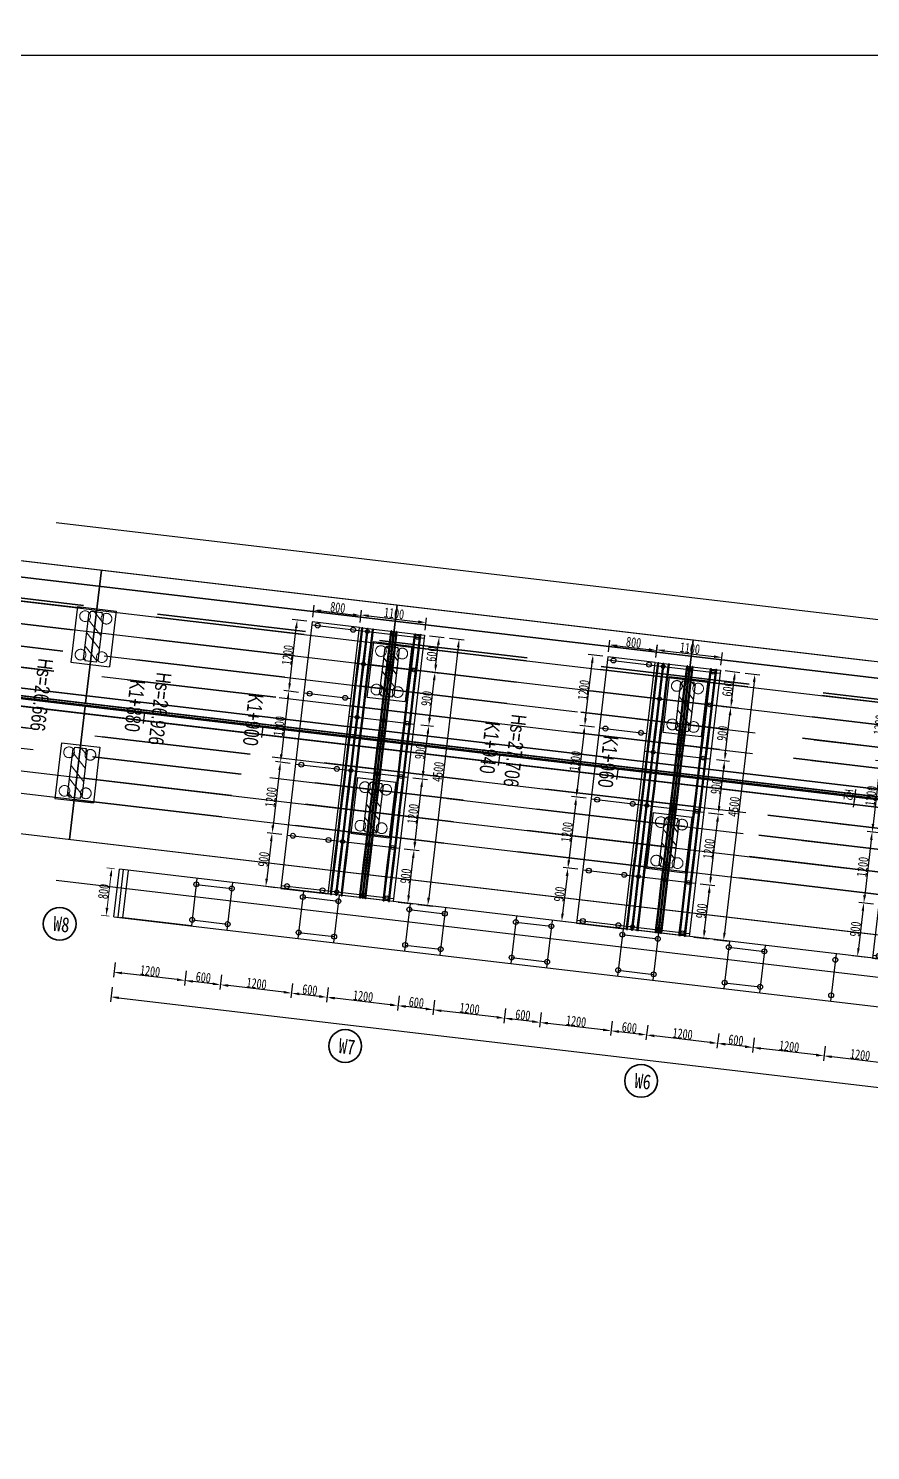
# Model space of a CAD drawing. Extents: x 0 to 558779, y 0 to 2762081.
# Drawn here: x 518090 to 518231.3, y 2757667.7 to 2757906.3 of the extents above; entities that cross this region are included whole.
import ezdxf
from ezdxf.enums import TextEntityAlignment as Align

# ---------------------------------------------------------------- set-up
doc = ezdxf.new("R2010")
doc.units = 0
doc.header["$LTSCALE"] = 20
doc.header["$PDMODE"] = 34
for name, pattern in [('CENTER', [2, 1.25, -0.25, 0.25, -0.25]), ('DASHED', [19.05, 12.7, -6.35]), ('HIDDEN', [0.375, 0.25, -0.125])]:
    doc.linetypes.add(name, pattern=pattern)
for name, color, linetype in [('B-标线', 8, 'Continuous'), ('DL-标注', 1, 'Continuous'), ('L-主桥边线', 240, 'Continuous'), ('QL-主线桥位平面', 190, 'Continuous'), ('QL-主线桥墩', 191, 'Continuous'), ('RD-红线', 230, 'Continuous'), ('XW_2022', 7, 'Continuous'), ('主线墩中心线', 6, 'Continuous'), ('主线墩号', 1, 'Continuous'), ('桩号-2022', 7, 'Continuous'), ('粗实线', 1, 'Continuous'), ('细实线', 8, 'Continuous'), ('设计高-2022', 7, 'Continuous'), ('设计高-地面高-2022', 7, 'Continuous'), ('道路边线', 22, 'Continuous')]:
    doc.layers.add(name, color=color, linetype=linetype)
for name, color, linetype, lineweight in [('Layer1', 1, 'Continuous', 15), ('Layer3', 6, 'CENTER', 9), ('构造细实', 5, 'Continuous', 15), ('标注', 3, 'Continuous', 15), ('细虚线', 2, 'DASHED', 15)]:
    doc.layers.add(name, color=color, linetype=linetype, lineweight=lineweight)
doc.styles.add('FS', font='仿宋_GB2312.ttf', dxfattribs={"width": 0.75})
doc.styles.get("Standard").update_dxf_attribs({"font": 'fsdb_e.shx', "width": 0.7, "bigfont": 'hzdx.shx'})
doc.styles.add('仿宋', font='simfang_0.ttf', dxfattribs={"width": 0.8})
doc.dimstyles.new('100-1.5', dxfattribs={"dimscale": 0.66, "dimtxt": 2.5, "dimasz": 2, "dimexe": 1.25, "dimexo": 1.25, "dimgap": 0.125, "dimtad": 1, "dimdec": 0, "dimlfac": 100, "dimdsep": 46, "dimtxsty": 'FS', "dimcen": 0.001, "dimclrd": 3, "dimclre": 3, "dimclrt": 7, "dimadec": 4, "dimazin": 2, "dimtfac": 1, "dimtdec": 0, "dimtmove": 1, "dimatfit": 2, "dimfxlon": 1, "dimlwd": -1, "dimlwe": -1, "dimarcsym": 0})

# ---------------------------------------------------------------- blocks, each defined once
blk = doc.blocks.new('50')
at = {"layer": '构造细实'}
h = blk.add_hatch(dxfattribs=at)
h.set_pattern_fill('ANSI31', color=4, scale=50, style=0)
edge = h.paths.add_edge_path()
edge.add_line((-395, 120), (395, 120))
edge.add_line((395, 120), (395, 95))
edge.add_line((395, 95), (420, 95))
edge.add_line((420, 95), (420, -95))
edge.add_line((420, -95), (395, -95))
edge.add_line((395, -95), (395, -120))
edge.add_line((395, -120), (-395, -120))
edge.add_line((-395, -120), (-395, -95))
edge.add_line((-395, -95), (-420, -95))
edge.add_line((-420, -95), (-420, 0))
edge.add_line((-420, 0), (-420, 95))
at = {"layer": '粗实线'}
for p, q in [((-470, 325), (-470, -325)), ((470, 325), (-470, 325)), ((470, 325), (470, -325)), ((470, -325), (-470, -325))]:
    blk.add_line(p, q, dxfattribs=at)
at = {"layer": '粗实线', "color": 4}
blk.add_line((420, 0), (420, 85), dxfattribs=at)
for points in [[(-395, 120), (395, 120), (395, 95), (420, 95), (420, -95), (395, -95), (395, -120), (-395, -120), (-395, -95), (-420, -95), (-420, 0), (-420, 95)], [(-395, 120), (-395, 95), (-420, 95)]]:
    blk.add_lwpolyline(points, dxfattribs=at)
at = {"layer": '细虚线', "ltscale": 5}
for centre in [(-325, 180), (325, 180), (-325, -180), (325, -180)]:
    blk.add_circle(centre, 90, dxfattribs=at)
blk = doc.blocks.new('标注墩')
at = {"layer": '主线墩号', "lineweight": 35}
blk.add_circle((0, -28.5), 5.5, dxfattribs=at)
blk = doc.blocks.new('主线桥墩10.09')
at = {"layer": 'L-主桥边线', "color": 1, "lineweight": 35}
for points in [[(-27.4431, 12.1164, 0.0745331), (544.5783, -143.8253), (1927.5544, -306.876)], [(-27.6447, 11.6589, 0.0745331), (544.5198, -144.3219), (1927.4958, -307.3726)]]:
    blk.add_lwpolyline(points, format="xyb", dxfattribs=at)
at = {"layer": '主线墩中心线', "linetype": 'CENTER', "lineweight": 35}
for p, q in [((1081.349, -184.4539), (1078.7146, -206.7991)), ((1131.0051, -190.3083), (1128.3706, -212.6535)), ((1180.6612, -196.1627), (1178.0267, -218.5079)), ((1078.656, -207.2957), (1076.0215, -229.6409)), ((1128.3121, -213.1501), (1125.6776, -235.4953)), ((1177.9682, -219.0044), (1175.3337, -241.3497))]:
    blk.add_line(p, q, dxfattribs=at)
at = {"layer": '道路边线', "color": 1}
blk.add_line((835.4015, -201.2722), (1924.8613, -329.7178), dxfattribs=at)
blk.add_lwpolyline([(673.2261, -136.3368), (1846.0527, -274.6113)], dxfattribs=at)
at = {"layer": '主线墩号', "xscale": 0.0099999999892583, "yscale": 0.0099999999892583, "zscale": 0.0099999999892583, "rotation": 83.2759565574847}
for p in [(1080.0318, -195.6265), (1129.6879, -201.4809), (1179.344, -207.3353), (1077.3388, -218.4683), (1126.9949, -224.3227), (1176.6509, -230.1771)]:
    blk.add_blockref('50', p, dxfattribs=at)
at = {"layer": '主线墩号', "lineweight": 35, "yscale": 0.5, "zscale": 0.5, "rotation": 353.2757236833965}
for p, xscale in [((1076.0215, -229.6409), -0.4999999999879394), ((1123.9505, -250.1438), -0.4999999999879395), ((1173.6066, -255.9982), -0.4999999999879395)]:
    blk.add_blockref('标注墩', p, dxfattribs=dict(at, xscale=xscale))
at = {"layer": '主线墩号', "lineweight": 35, "style": '仿宋', "width": 0.8}
for s, rotation, p in [('W8', 353.275724, (1074.6543, -243.8658)), ('W8', 353.330862, (1074.6543, -243.8658)), ('W7', 353.330862, (1122.5833, -264.3688)), ('W6', 353.330862, (1172.2394, -270.2231))]:
    blk.add_text(s, height=2.5, rotation=rotation, dxfattribs=at).set_placement(p, align=Align.MIDDLE_CENTER)
blk = doc.blocks.new('*D1491')
at = {"color": 0}
for p, q in [((517670.66, 2758240.95), (517670.66, 2758238.48)), ((517681.34, 2758239.3), (517671.98, 2758239.3)), ((517682.66, 2758240.95), (517682.66, 2758238.48))]:
    blk.add_line(p, q, dxfattribs=at)
for points in [[(517671.98, 2758239.52), (517671.98, 2758239.08), (517670.66, 2758239.3)], [(517681.34, 2758239.08), (517681.34, 2758239.52), (517682.66, 2758239.3)]]:
    blk.add_solid(points, dxfattribs=at)
at = {"layer": 'DEFPOINTS', "color": 0}
for p in [(517670.66, 2758248.54), (517682.66, 2758248.54), (517670.66, 2758239.3)]:
    blk.add_point(p, dxfattribs=at)
at = {"color": 1, "insert": (517676.66, 2758240.21), "char_height": 1.65, "attachment_point": 5, "style": 'FS'}
blk.add_mtext('1200', dxfattribs=at)
blk = doc.blocks.new('*D1492')
at = {"color": 0}
for p, q in [((517658.66, 2758240.95), (517658.66, 2758238.48)), ((517669.34, 2758239.3), (517659.98, 2758239.3)), ((517670.66, 2758240.95), (517670.66, 2758238.48))]:
    blk.add_line(p, q, dxfattribs=at)
for points in [[(517659.98, 2758239.52), (517659.98, 2758239.08), (517658.66, 2758239.3)], [(517669.34, 2758239.08), (517669.34, 2758239.52), (517670.66, 2758239.3)]]:
    blk.add_solid(points, dxfattribs=at)
at = {"layer": 'DEFPOINTS', "color": 0}
for p in [(517658.66, 2758248.54), (517670.66, 2758248.54), (517658.66, 2758239.3)]:
    blk.add_point(p, dxfattribs=at)
at = {"color": 1, "insert": (517664.66, 2758240.21), "char_height": 1.65, "attachment_point": 5, "style": 'FS'}
blk.add_mtext('1200', dxfattribs=at)
blk = doc.blocks.new('*D1493')
at = {"color": 0}
for p, q in [((517652.66, 2758240.95), (517652.66, 2758238.48)), ((517657.34, 2758239.3), (517653.98, 2758239.3)), ((517658.66, 2758240.95), (517658.66, 2758238.48))]:
    blk.add_line(p, q, dxfattribs=at)
for points in [[(517653.98, 2758239.52), (517653.98, 2758239.08), (517652.66, 2758239.3)], [(517657.34, 2758239.08), (517657.34, 2758239.52), (517658.66, 2758239.3)]]:
    blk.add_solid(points, dxfattribs=at)
at = {"layer": 'DEFPOINTS', "color": 0}
for p in [(517652.66, 2758248.54), (517658.66, 2758248.54), (517652.66, 2758239.3)]:
    blk.add_point(p, dxfattribs=at)
at = {"color": 1, "insert": (517655.66, 2758240.21), "char_height": 1.65, "attachment_point": 5, "style": 'FS'}
blk.add_mtext('600', dxfattribs=at)
blk = doc.blocks.new('*D1494')
at = {"color": 0}
for p, q in [((517640.66, 2758240.95), (517640.66, 2758238.48)), ((517651.34, 2758239.3), (517641.98, 2758239.3)), ((517652.66, 2758240.95), (517652.66, 2758238.48))]:
    blk.add_line(p, q, dxfattribs=at)
for points in [[(517641.98, 2758239.52), (517641.98, 2758239.08), (517640.66, 2758239.3)], [(517651.34, 2758239.08), (517651.34, 2758239.52), (517652.66, 2758239.3)]]:
    blk.add_solid(points, dxfattribs=at)
at = {"layer": 'DEFPOINTS', "color": 0}
for p in [(517640.66, 2758248.54), (517652.66, 2758248.54), (517640.66, 2758239.3)]:
    blk.add_point(p, dxfattribs=at)
at = {"color": 1, "insert": (517646.66, 2758240.21), "char_height": 1.65, "attachment_point": 5, "style": 'FS'}
blk.add_mtext('1200', dxfattribs=at)
blk = doc.blocks.new('*D1495')
at = {"color": 0}
for p, q in [((517634.66, 2758240.95), (517634.66, 2758238.48)), ((517639.34, 2758239.3), (517635.98, 2758239.3)), ((517640.66, 2758240.95), (517640.66, 2758238.48))]:
    blk.add_line(p, q, dxfattribs=at)
for points in [[(517635.98, 2758239.52), (517635.98, 2758239.08), (517634.66, 2758239.3)], [(517639.34, 2758239.08), (517639.34, 2758239.52), (517640.66, 2758239.3)]]:
    blk.add_solid(points, dxfattribs=at)
at = {"layer": 'DEFPOINTS', "color": 0}
for p in [(517634.66, 2758248.54), (517640.66, 2758248.54), (517634.66, 2758239.3)]:
    blk.add_point(p, dxfattribs=at)
at = {"color": 1, "insert": (517637.66, 2758240.21), "char_height": 1.65, "attachment_point": 5, "style": 'FS'}
blk.add_mtext('600', dxfattribs=at)
blk = doc.blocks.new('*D1496')
at = {"color": 0}
for p, q in [((517622.66, 2758240.95), (517622.66, 2758238.48)), ((517633.34, 2758239.3), (517623.98, 2758239.3)), ((517634.66, 2758240.95), (517634.66, 2758238.48))]:
    blk.add_line(p, q, dxfattribs=at)
for points in [[(517623.98, 2758239.52), (517623.98, 2758239.08), (517622.66, 2758239.3)], [(517633.34, 2758239.08), (517633.34, 2758239.52), (517634.66, 2758239.3)]]:
    blk.add_solid(points, dxfattribs=at)
at = {"layer": 'DEFPOINTS', "color": 0}
for p in [(517622.66, 2758248.54), (517634.66, 2758248.54), (517622.66, 2758239.3)]:
    blk.add_point(p, dxfattribs=at)
at = {"color": 1, "insert": (517628.66, 2758240.21), "char_height": 1.65, "attachment_point": 5, "style": 'FS'}
blk.add_mtext('1200', dxfattribs=at)
blk = doc.blocks.new('*D1497')
at = {"color": 0}
for p, q in [((517604.66, 2758240.95), (517604.66, 2758238.48)), ((517615.34, 2758239.3), (517605.98, 2758239.3)), ((517616.66, 2758240.95), (517616.66, 2758238.48))]:
    blk.add_line(p, q, dxfattribs=at)
for points in [[(517605.98, 2758239.52), (517605.98, 2758239.08), (517604.66, 2758239.3)], [(517615.34, 2758239.08), (517615.34, 2758239.52), (517616.66, 2758239.3)]]:
    blk.add_solid(points, dxfattribs=at)
at = {"layer": 'DEFPOINTS', "color": 0}
for p in [(517604.66, 2758248.54), (517616.66, 2758248.54), (517604.66, 2758239.3)]:
    blk.add_point(p, dxfattribs=at)
at = {"color": 1, "insert": (517610.66, 2758240.21), "char_height": 1.65, "attachment_point": 5, "style": 'FS'}
blk.add_mtext('1200', dxfattribs=at)
blk = doc.blocks.new('*D1498')
at = {"color": 0}
for p, q in [((517598.66, 2758240.95), (517598.66, 2758238.48)), ((517603.34, 2758239.3), (517599.98, 2758239.3)), ((517604.66, 2758240.95), (517604.66, 2758238.48))]:
    blk.add_line(p, q, dxfattribs=at)
for points in [[(517599.98, 2758239.52), (517599.98, 2758239.08), (517598.66, 2758239.3)], [(517603.34, 2758239.08), (517603.34, 2758239.52), (517604.66, 2758239.3)]]:
    blk.add_solid(points, dxfattribs=at)
at = {"layer": 'DEFPOINTS', "color": 0}
for p in [(517598.66, 2758248.54), (517604.66, 2758248.54), (517598.66, 2758239.3)]:
    blk.add_point(p, dxfattribs=at)
at = {"color": 1, "insert": (517601.66, 2758240.21), "char_height": 1.65, "attachment_point": 5, "style": 'FS'}
blk.add_mtext('600', dxfattribs=at)
blk = doc.blocks.new('*D1499')
at = {"color": 0}
for p, q in [((517586.66, 2758240.95), (517586.66, 2758238.48)), ((517597.34, 2758239.3), (517587.98, 2758239.3)), ((517598.66, 2758240.95), (517598.66, 2758238.48))]:
    blk.add_line(p, q, dxfattribs=at)
for points in [[(517587.98, 2758239.52), (517587.98, 2758239.08), (517586.66, 2758239.3)], [(517597.34, 2758239.08), (517597.34, 2758239.52), (517598.66, 2758239.3)]]:
    blk.add_solid(points, dxfattribs=at)
at = {"layer": 'DEFPOINTS', "color": 0}
for p in [(517586.66, 2758248.54), (517598.66, 2758248.54), (517586.66, 2758239.3)]:
    blk.add_point(p, dxfattribs=at)
at = {"color": 1, "insert": (517592.66, 2758240.21), "char_height": 1.65, "attachment_point": 5, "style": 'FS'}
blk.add_mtext('1200', dxfattribs=at)
blk = doc.blocks.new('*D1500')
at = {"color": 0}
for p, q in [((517568.66, 2758240.95), (517568.66, 2758238.48)), ((517579.34, 2758239.3), (517569.98, 2758239.3)), ((517580.66, 2758240.95), (517580.66, 2758238.48))]:
    blk.add_line(p, q, dxfattribs=at)
for points in [[(517569.98, 2758239.52), (517569.98, 2758239.08), (517568.66, 2758239.3)], [(517579.34, 2758239.08), (517579.34, 2758239.52), (517580.66, 2758239.3)]]:
    blk.add_solid(points, dxfattribs=at)
at = {"layer": 'DEFPOINTS', "color": 0}
for p in [(517568.66, 2758248.54), (517580.66, 2758248.54), (517568.66, 2758239.3)]:
    blk.add_point(p, dxfattribs=at)
at = {"color": 1, "insert": (517574.66, 2758240.21), "char_height": 1.65, "attachment_point": 5, "style": 'FS'}
blk.add_mtext('1200', dxfattribs=at)
blk = doc.blocks.new('*D1501')
at = {"color": 0}
for p, q in [((517550.66, 2758240.95), (517550.66, 2758238.48)), ((517561.34, 2758239.3), (517551.98, 2758239.3)), ((517562.66, 2758240.95), (517562.66, 2758238.48))]:
    blk.add_line(p, q, dxfattribs=at)
for points in [[(517551.98, 2758239.52), (517551.98, 2758239.08), (517550.66, 2758239.3)], [(517561.34, 2758239.08), (517561.34, 2758239.52), (517562.66, 2758239.3)]]:
    blk.add_solid(points, dxfattribs=at)
at = {"layer": 'DEFPOINTS', "color": 0}
for p in [(517550.66, 2758248.54), (517562.66, 2758248.54), (517550.66, 2758239.3)]:
    blk.add_point(p, dxfattribs=at)
at = {"color": 1, "insert": (517556.66, 2758240.21), "char_height": 1.65, "attachment_point": 5, "style": 'FS'}
blk.add_mtext('1200', dxfattribs=at)
blk = doc.blocks.new('*D1502')
at = {"color": 0}
for p, q in [((517550.66, 2758236.77), (517550.66, 2758234.3)), ((518015.66, 2758236.77), (518015.66, 2758234.3)), ((517551.98, 2758235.12), (518014.34, 2758235.12))]:
    blk.add_line(p, q, dxfattribs=at)
for points in [[(517551.98, 2758235.34), (517551.98, 2758234.9), (517550.66, 2758235.12)], [(518014.34, 2758234.9), (518014.34, 2758235.34), (518015.66, 2758235.12)]]:
    blk.add_solid(points, dxfattribs=at)
at = {"layer": 'DEFPOINTS', "color": 0}
for p in [(517550.66, 2758248.54), (518015.66, 2758242.54), (518015.66, 2758235.12)]:
    blk.add_point(p, dxfattribs=at)
at = {"color": 1, "insert": (517783.16, 2758236.03), "char_height": 1.65, "attachment_point": 5, "style": 'FS'}
blk.add_mtext('46500', dxfattribs=at)
blk = doc.blocks.new('*D1506')
at = {"color": 0}
for p, q in [((517616.66, 2758240.95), (517616.66, 2758238.48)), ((517621.34, 2758239.3), (517617.98, 2758239.3)), ((517622.66, 2758240.95), (517622.66, 2758238.48))]:
    blk.add_line(p, q, dxfattribs=at)
for points in [[(517617.98, 2758239.52), (517617.98, 2758239.08), (517616.66, 2758239.3)], [(517621.34, 2758239.08), (517621.34, 2758239.52), (517622.66, 2758239.3)]]:
    blk.add_solid(points, dxfattribs=at)
at = {"layer": 'DEFPOINTS', "color": 0}
for p in [(517616.66, 2758248.54), (517622.66, 2758248.54), (517616.66, 2758239.3)]:
    blk.add_point(p, dxfattribs=at)
at = {"color": 1, "insert": (517619.66, 2758240.21), "char_height": 1.65, "attachment_point": 5, "style": 'FS'}
blk.add_mtext('600', dxfattribs=at)
blk = doc.blocks.new('*D1507')
at = {"color": 0}
for p, q in [((517580.66, 2758240.95), (517580.66, 2758238.48)), ((517585.34, 2758239.3), (517581.98, 2758239.3)), ((517586.66, 2758240.95), (517586.66, 2758238.48))]:
    blk.add_line(p, q, dxfattribs=at)
for points in [[(517581.98, 2758239.52), (517581.98, 2758239.08), (517580.66, 2758239.3)], [(517585.34, 2758239.08), (517585.34, 2758239.52), (517586.66, 2758239.3)]]:
    blk.add_solid(points, dxfattribs=at)
at = {"layer": 'DEFPOINTS', "color": 0}
for p in [(517580.66, 2758248.54), (517586.66, 2758248.54), (517580.66, 2758239.3)]:
    blk.add_point(p, dxfattribs=at)
at = {"color": 1, "insert": (517583.66, 2758240.21), "char_height": 1.65, "attachment_point": 5, "style": 'FS'}
blk.add_mtext('600', dxfattribs=at)
blk = doc.blocks.new('*D1508')
at = {"color": 0}
for p, q in [((517562.66, 2758240.95), (517562.66, 2758238.48)), ((517567.34, 2758239.3), (517563.98, 2758239.3)), ((517568.66, 2758240.95), (517568.66, 2758238.48))]:
    blk.add_line(p, q, dxfattribs=at)
for points in [[(517563.98, 2758239.52), (517563.98, 2758239.08), (517562.66, 2758239.3)], [(517567.34, 2758239.08), (517567.34, 2758239.52), (517568.66, 2758239.3)]]:
    blk.add_solid(points, dxfattribs=at)
at = {"layer": 'DEFPOINTS', "color": 0}
for p in [(517562.66, 2758248.54), (517568.66, 2758248.54), (517562.66, 2758239.3)]:
    blk.add_point(p, dxfattribs=at)
at = {"color": 1, "insert": (517565.66, 2758240.21), "char_height": 1.65, "attachment_point": 5, "style": 'FS'}
blk.add_mtext('600', dxfattribs=at)
blk = doc.blocks.new('a')
at = {"layer": 'Layer3', "ltscale": 30}
for p, q in [((-1082, 2294), (-766, 2294)), ((-1077, 2281), (-1077, 2305)), ((-777, 2285), (-777, 2301))]:
    blk.add_line(p, q, dxfattribs=at)
at = {"layer": '细实线', "color": 5, "ltscale": 30}
for p, q in [((-1083, 2302), (-1083, 2302)), ((-1082, 2302), (-1083, 2302)), ((-1083, 2299), (-1083, 2302)), ((-1083, 2299), (-1083, 2299)), ((-1082, 2299), (-1083, 2299)), ((-1083, 2290), (-1083, 2290)), ((-1082, 2290), (-1083, 2290)), ((-1083, 2287), (-1083, 2290)), ((-1083, 2287), (-1083, 2287)), ((-1082, 2287), (-1083, 2287)), ((-1082, 2298), (-1082, 2303)), ((-1082, 2303), (-783, 2303)), ((-1082, 2298), (-783, 2298)), ((-1082, 2285), (-1082, 2290)), ((-1082, 2290), (-783, 2290)), ((-1082, 2285), (-783, 2285)), ((-1070, 2298), (-1070, 2298)), ((-1070, 2298), (-1069, 2298)), ((-1070, 2291), (-1069, 2291)), ((-1070, 2290), (-1070, 2291)), ((-1068, 2291), (-1068, 2297)), ((-1068, 2291), (-1068, 2297)), ((-1067, 2298), (-1066, 2298)), ((-1067, 2291), (-1066, 2291)), ((-1065, 2298), (-1065, 2298)), ((-1065, 2290), (-1065, 2291)), ((-929, 2298), (-929, 2298)), ((-929, 2298), (-928, 2298)), ((-929, 2290), (-929, 2291)), ((-929, 2291), (-928, 2291)), ((-927, 2291), (-927, 2297)), ((-927, 2291), (-927, 2297)), ((-926, 2298), (-925, 2298)), ((-926, 2291), (-925, 2291)), ((-924, 2298), (-924, 2298)), ((-924, 2290), (-924, 2291)), ((-798, 2297), (-798, 2298)), ((-798, 2297), (-789, 2297)), ((-798, 2292), (-789, 2292)), ((-798, 2290), (-798, 2292)), ((-788, 2298), (-788, 2298)), ((-788, 2298), (-787, 2298)), ((-788, 2290), (-788, 2291)), ((-788, 2291), (-787, 2291)), ((-786, 2291), (-786, 2297)), ((-786, 2291), (-786, 2297)), ((-785, 2298), (-784, 2298)), ((-785, 2291), (-784, 2291)), ((-783, 2298), (-783, 2303)), ((-783, 2298), (-772, 2298)), ((-783, 2298), (-771, 2298)), ((-783, 2298), (-783, 2298)), ((-783, 2291), (-772, 2291)), ((-783, 2290), (-783, 2291)), ((-783, 2290), (-771, 2290)), ((-783, 2285), (-783, 2290)), ((-771, 2297), (-772, 2298)), ((-771, 2291), (-772, 2291)), ((-771, 2298), (-771, 2298)), ((-771, 2291), (-771, 2298)), ((-771, 2291), (-771, 2297)), ((-771, 2291), (-771, 2290))]:
    blk.add_line(p, q, dxfattribs=at)
for centre, radius, start, end in [((-1070, 2298), 0.25, 180, 270), ((-1070, 2291), 0.25, 90, 180), ((-1069, 2297), 0.5, 0, 90), ((-1069, 2291), 0.5, 270, 0), ((-1067, 2297), 0.5, 90, 180), ((-1067, 2291), 0.5, 180, 270), ((-1066, 2298), 0.25, 270, 0), ((-1066, 2291), 0.25, 0, 90), ((-929, 2298), 0.25, 180, 270), ((-929, 2291), 0.25, 90, 180), ((-928, 2297), 0.5, 0, 90), ((-928, 2291), 0.5, 270, 0), ((-926, 2297), 0.5, 90, 180), ((-926, 2291), 0.5, 180, 270), ((-925, 2298), 0.25, 270, 0), ((-925, 2291), 0.25, 0, 90), ((-789, 2294), 2.5, 270, 90), ((-788, 2298), 0.25, 180, 270), ((-788, 2291), 0.25, 90, 180), ((-787, 2297), 0.5, 0, 90), ((-787, 2291), 0.5, 270, 0), ((-785, 2297), 0.5, 90, 180), ((-785, 2291), 0.5, 180, 270), ((-784, 2298), 0.25, 270, 0), ((-784, 2291), 0.25, 0, 90)]:
    blk.add_arc(centre, radius, start, end, dxfattribs=at)
blk = doc.blocks.new('*U1388')
at = {"layer": 'Layer1', "ltscale": 30, "xscale": 0.009999999776482596, "yscale": 0.009999999776482596, "zscale": 0.009999999776482596, "rotation": 89.9999983127665}
blk.add_blockref('a', (22.93, 9.25), dxfattribs=at)
blk = doc.blocks.new('*U1387')
at = {"color": 0, "linetype": 'ByBlock', "lineweight": -2, "transparency": 16777216}
for p in [(0, 42), (0, 39), (0, 36), (0, 33), (0, 30), (0, 27), (0, 24), (0, 21), (0, 18), (0, 15), (0, 12), (0, 9), (0, 6), (0, 3), (0, 0)]:
    blk.add_blockref('*U1388', p, dxfattribs=at)
blk = doc.blocks.new('*U1386')
at = {"color": 1}
blk.add_blockref('*U1387', (0, -19.5), dxfattribs=at)
blk = doc.blocks.new('*U1385')
at = {"color": 0, "linetype": 'ByBlock', "lineweight": -2, "transparency": 16777216}
for p in [(0, 0), (0.45, 0), (0.9, 0)]:
    blk.add_blockref('*U1386', p, dxfattribs=at)
blk = doc.blocks.new('*D1389')
at = {"color": 0}
for p, q in [((520145.96, 2757270.63), (520145.96, 2757272.76)), ((520156.96, 2757270.63), (520156.96, 2757272.76)), ((520147.28, 2757271.93), (520155.64, 2757271.93))]:
    blk.add_line(p, q, dxfattribs=at)
for points in [[(520147.28, 2757272.15), (520147.28, 2757271.71), (520145.96, 2757271.93)], [(520155.64, 2757271.71), (520155.64, 2757272.15), (520156.96, 2757271.93)]]:
    blk.add_solid(points, dxfattribs=at)
at = {"layer": 'DEFPOINTS', "color": 0}
for p in [(520156.96, 2757271.93), (520145.96, 2757269.81), (520156.96, 2757269.81)]:
    blk.add_point(p, dxfattribs=at)
at = {"color": 1, "insert": (520151.46, 2757272.84), "char_height": 1.65, "attachment_point": 5, "style": 'FS'}
blk.add_mtext('1100', dxfattribs=at)
blk = doc.blocks.new('*D1390')
at = {"color": 0}
for p, q in [((520157.79, 2757233.81), (520160.27, 2757233.81)), ((520159.44, 2757226.13), (520159.44, 2757232.49)), ((520157.79, 2757224.81), (520160.27, 2757224.81))]:
    blk.add_line(p, q, dxfattribs=at)
for points in [[(520159.66, 2757232.49), (520159.22, 2757232.49), (520159.44, 2757233.81)], [(520159.22, 2757226.13), (520159.66, 2757226.13), (520159.44, 2757224.81)]]:
    blk.add_solid(points, dxfattribs=at)
at = {"layer": 'DEFPOINTS', "color": 0}
for p in [(520155.76, 2757233.81), (520159.44, 2757233.81), (520156.96, 2757224.81)]:
    blk.add_point(p, dxfattribs=at)
at = {"color": 1, "insert": (520158.54, 2757229.31), "char_height": 1.65, "attachment_point": 5, "rotation": 90, "style": 'FS'}
blk.add_mtext('900', dxfattribs=at)
blk = doc.blocks.new('*D1391')
at = {"color": 0}
for p, q in [((520157.79, 2757245.81), (520160.27, 2757245.81)), ((520159.44, 2757235.13), (520159.44, 2757244.49)), ((520157.79, 2757233.81), (520160.27, 2757233.81))]:
    blk.add_line(p, q, dxfattribs=at)
for points in [[(520159.66, 2757244.49), (520159.22, 2757244.49), (520159.44, 2757245.81)], [(520159.22, 2757235.13), (520159.66, 2757235.13), (520159.44, 2757233.81)]]:
    blk.add_solid(points, dxfattribs=at)
at = {"layer": 'DEFPOINTS', "color": 0}
for p in [(520156.06, 2757245.81), (520159.44, 2757245.81), (520155.76, 2757233.81)]:
    blk.add_point(p, dxfattribs=at)
at = {"color": 1, "insert": (520158.54, 2757239.81), "char_height": 1.65, "attachment_point": 5, "rotation": 90, "style": 'FS'}
blk.add_mtext('1200', dxfattribs=at)
blk = doc.blocks.new('*D1392')
at = {"color": 0}
for p, q in [((520158.09, 2757254.81), (520160.27, 2757254.81)), ((520159.44, 2757247.13), (520159.44, 2757253.49)), ((520157.79, 2757245.81), (520160.27, 2757245.81))]:
    blk.add_line(p, q, dxfattribs=at)
for points in [[(520159.66, 2757253.49), (520159.22, 2757253.49), (520159.44, 2757254.81)], [(520159.22, 2757247.13), (520159.66, 2757247.13), (520159.44, 2757245.81)]]:
    blk.add_solid(points, dxfattribs=at)
at = {"layer": 'DEFPOINTS', "color": 0}
for p in [(520157.26, 2757254.81), (520159.44, 2757254.81), (520156.06, 2757245.81)]:
    blk.add_point(p, dxfattribs=at)
at = {"color": 1, "insert": (520158.54, 2757250.31), "char_height": 1.65, "attachment_point": 5, "rotation": 90, "style": 'FS'}
blk.add_mtext('900', dxfattribs=at)
blk = doc.blocks.new('*D1393')
at = {"color": 0}
for p, q in [((520158.09, 2757263.81), (520160.27, 2757263.81)), ((520159.44, 2757256.13), (520159.44, 2757262.49)), ((520158.09, 2757254.81), (520160.27, 2757254.81))]:
    blk.add_line(p, q, dxfattribs=at)
for points in [[(520159.66, 2757262.49), (520159.22, 2757262.49), (520159.44, 2757263.81)], [(520159.22, 2757256.13), (520159.66, 2757256.13), (520159.44, 2757254.81)]]:
    blk.add_solid(points, dxfattribs=at)
at = {"layer": 'DEFPOINTS', "color": 0}
for p in [(520157.26, 2757263.81), (520159.44, 2757263.81), (520157.26, 2757254.81)]:
    blk.add_point(p, dxfattribs=at)
at = {"color": 1, "insert": (520158.54, 2757259.31), "char_height": 1.65, "attachment_point": 5, "rotation": 90, "style": 'FS'}
blk.add_mtext('900', dxfattribs=at)
blk = doc.blocks.new('*D1394')
at = {"color": 0}
for p, q in [((520157.79, 2757269.81), (520160.27, 2757269.81)), ((520159.44, 2757265.13), (520159.44, 2757268.49)), ((520158.09, 2757263.81), (520160.27, 2757263.81))]:
    blk.add_line(p, q, dxfattribs=at)
for points in [[(520159.66, 2757268.49), (520159.22, 2757268.49), (520159.44, 2757269.81)], [(520159.22, 2757265.13), (520159.66, 2757265.13), (520159.44, 2757263.81)]]:
    blk.add_solid(points, dxfattribs=at)
at = {"layer": 'DEFPOINTS', "color": 0}
for p in [(520156.06, 2757269.81), (520159.44, 2757269.81), (520157.26, 2757263.81)]:
    blk.add_point(p, dxfattribs=at)
at = {"color": 1, "insert": (520158.54, 2757266.81), "char_height": 1.65, "attachment_point": 5, "rotation": 90, "style": 'FS'}
blk.add_mtext('600', dxfattribs=at)
blk = doc.blocks.new('*D1395')
at = {"color": 0}
for p, q in [((520161.16, 2757269.81), (520163.63, 2757269.81)), ((520162.81, 2757268.49), (520162.81, 2757226.13)), ((520161.16, 2757224.81), (520163.63, 2757224.81))]:
    blk.add_line(p, q, dxfattribs=at)
for points in [[(520163.03, 2757268.49), (520162.59, 2757268.49), (520162.81, 2757269.81)], [(520162.59, 2757226.13), (520163.03, 2757226.13), (520162.81, 2757224.81)]]:
    blk.add_solid(points, dxfattribs=at)
at = {"layer": 'DEFPOINTS', "color": 0}
for p in [(520156.96, 2757269.81), (520156.96, 2757224.81), (520162.81, 2757224.81)]:
    blk.add_point(p, dxfattribs=at)
at = {"color": 1, "insert": (520161.9, 2757247.31), "char_height": 1.65, "attachment_point": 5, "rotation": 90, "style": 'FS'}
blk.add_mtext('4500', dxfattribs=at)
blk = doc.blocks.new('*U1399')
at = {"layer": 'Layer1', "ltscale": 30, "xscale": 0.009999999776482596, "yscale": 0.009999999776482596, "zscale": 0.009999999776482596, "rotation": 89.9999983127665}
blk.add_blockref('a', (22.93, 9.25), dxfattribs=at)
blk = doc.blocks.new('*U1398')
at = {"color": 0, "linetype": 'ByBlock', "lineweight": -2, "transparency": 16777216}
for p in [(0, 42), (0, 39), (0, 36), (0, 33), (0, 30), (0, 27), (0, 24), (0, 21), (0, 18), (0, 15), (0, 12), (0, 9), (0, 6), (0, 3), (0, 0)]:
    blk.add_blockref('*U1399', p, dxfattribs=at)
blk = doc.blocks.new('*U1397')
at = {"color": 1}
blk.add_blockref('*U1398', (0, -19.5), dxfattribs=at)
blk = doc.blocks.new('*U1396')
at = {"color": 0, "linetype": 'ByBlock', "lineweight": -2, "transparency": 16777216}
for p in [(0, 0), (0.9, 0)]:
    blk.add_blockref('*U1397', p, dxfattribs=at)
blk = doc.blocks.new('*U1403')
at = {"layer": 'Layer1', "ltscale": 30, "xscale": 0.009999999776482596, "yscale": 0.009999999776482596, "zscale": 0.009999999776482596, "rotation": 89.9999983127665}
blk.add_blockref('a', (22.93, 9.25), dxfattribs=at)
blk = doc.blocks.new('*U1402')
at = {"color": 0, "linetype": 'ByBlock', "lineweight": -2, "transparency": 16777216}
for p in [(0, 42), (0, 39), (0, 36), (0, 33), (0, 30), (0, 27), (0, 24), (0, 21), (0, 18), (0, 15), (0, 12), (0, 9), (0, 6), (0, 3), (0, 0)]:
    blk.add_blockref('*U1403', p, dxfattribs=at)
blk = doc.blocks.new('*U1401')
at = {"color": 1}
blk.add_blockref('*U1402', (0, -19.5), dxfattribs=at)
blk = doc.blocks.new('*U1400')
at = {"color": 0, "linetype": 'ByBlock', "lineweight": -2, "transparency": 16777216}
for p in [(0, 0), (0.9, 0), (1.8, 0)]:
    blk.add_blockref('*U1401', p, dxfattribs=at)
blk = doc.blocks.new('*D1367')
at = {"color": 0}
for p, q in [((518412.61, 2757772.84), (518412.61, 2757774.85)), ((518413.93, 2757774.03), (518419.29, 2757774.03)), ((518420.61, 2757772.84), (518420.61, 2757774.85))]:
    blk.add_line(p, q, dxfattribs=at)
for points in [[(518413.93, 2757774.25), (518413.93, 2757773.81), (518412.61, 2757774.03)], [(518419.29, 2757773.81), (518419.29, 2757774.25), (518420.61, 2757774.03)]]:
    blk.add_solid(points, dxfattribs=at)
at = {"layer": 'DEFPOINTS', "color": 0}
for p in [(518420.61, 2757774.03), (518412.61, 2757772.02), (518420.61, 2757772.02)]:
    blk.add_point(p, dxfattribs=at)
at = {"color": 1, "insert": (518416.61, 2757774.94), "char_height": 1.65, "attachment_point": 5, "style": 'FS'}
blk.add_mtext('800', dxfattribs=at)
blk = doc.blocks.new('*D1368')
at = {"color": 0}
for p, q in [((518411.74, 2757772.02), (518409.26, 2757772.02)), ((518410.09, 2757761.34), (518410.09, 2757770.7)), ((518411.74, 2757760.02), (518409.26, 2757760.02))]:
    blk.add_line(p, q, dxfattribs=at)
for points in [[(518410.31, 2757770.7), (518409.87, 2757770.7), (518410.09, 2757772.02)], [(518409.87, 2757761.34), (518410.31, 2757761.34), (518410.09, 2757760.02)]]:
    blk.add_solid(points, dxfattribs=at)
at = {"layer": 'DEFPOINTS', "color": 0}
for p in [(518410.09, 2757772.02), (518412.61, 2757772.02), (518412.61, 2757760.02)]:
    blk.add_point(p, dxfattribs=at)
at = {"color": 1, "insert": (518409.18, 2757766.02), "char_height": 1.65, "attachment_point": 5, "rotation": 90, "style": 'FS'}
blk.add_mtext('1200', dxfattribs=at)
blk = doc.blocks.new('*D1369')
at = {"color": 0}
for p, q in [((518411.74, 2757760.02), (518409.26, 2757760.02)), ((518410.09, 2757758.7), (518410.09, 2757749.34)), ((518411.74, 2757748.02), (518409.26, 2757748.02))]:
    blk.add_line(p, q, dxfattribs=at)
for points in [[(518410.31, 2757758.7), (518409.87, 2757758.7), (518410.09, 2757760.02)], [(518409.87, 2757749.34), (518410.31, 2757749.34), (518410.09, 2757748.02)]]:
    blk.add_solid(points, dxfattribs=at)
at = {"layer": 'DEFPOINTS', "color": 0}
for p in [(518412.61, 2757760.02), (518410.09, 2757748.02), (518412.61, 2757748.02)]:
    blk.add_point(p, dxfattribs=at)
at = {"color": 1, "insert": (518409.18, 2757754.02), "char_height": 1.65, "attachment_point": 5, "rotation": 90, "style": 'FS'}
blk.add_mtext('1200', dxfattribs=at)
blk = doc.blocks.new('*D1370')
at = {"color": 0}
for p, q in [((518411.74, 2757736.02), (518409.26, 2757736.02)), ((518410.09, 2757734.7), (518410.09, 2757728.34)), ((518411.74, 2757727.02), (518409.26, 2757727.02))]:
    blk.add_line(p, q, dxfattribs=at)
for points in [[(518410.31, 2757734.7), (518409.87, 2757734.7), (518410.09, 2757736.02)], [(518409.87, 2757728.34), (518410.31, 2757728.34), (518410.09, 2757727.02)]]:
    blk.add_solid(points, dxfattribs=at)
at = {"layer": 'DEFPOINTS', "color": 0}
for p in [(518412.61, 2757736.02), (518410.09, 2757727.02), (518412.61, 2757727.02)]:
    blk.add_point(p, dxfattribs=at)
at = {"color": 1, "insert": (518409.18, 2757731.52), "char_height": 1.65, "attachment_point": 5, "rotation": 90, "style": 'FS'}
blk.add_mtext('900', dxfattribs=at)
blk = doc.blocks.new('*D1371')
at = {"color": 0}
for p, q in [((518411.74, 2757748.02), (518409.26, 2757748.02)), ((518410.09, 2757746.7), (518410.09, 2757737.34)), ((518411.74, 2757736.02), (518409.26, 2757736.02))]:
    blk.add_line(p, q, dxfattribs=at)
for points in [[(518410.31, 2757746.7), (518409.87, 2757746.7), (518410.09, 2757748.02)], [(518409.87, 2757737.34), (518410.31, 2757737.34), (518410.09, 2757736.02)]]:
    blk.add_solid(points, dxfattribs=at)
at = {"layer": 'DEFPOINTS', "color": 0}
for p in [(518412.61, 2757748.02), (518410.09, 2757736.02), (518412.61, 2757736.02)]:
    blk.add_point(p, dxfattribs=at)
at = {"color": 1, "insert": (518409.18, 2757742.02), "char_height": 1.65, "attachment_point": 5, "rotation": 90, "style": 'FS'}
blk.add_mtext('1200', dxfattribs=at)
blk = doc.blocks.new('*D1186')
at = {"layer": 'DEFPOINTS', "color": 0, "transparency": 16777216}
for p in [(518105.25, 2757765.24), (518103.01, 2757757.45), (518104.32, 2757757.3)]:
    blk.add_point(p, dxfattribs=at)
at = {"layer": '标注', "color": 0, "transparency": 16777216}
for p, q in [((518104.43, 2757765.34), (518103.13, 2757765.49)), ((518103.8, 2757764.08), (518103.17, 2757758.76))]:
    blk.add_line(p, q, dxfattribs=at)
at = {"layer": '标注', "color": 0, "linetype": 'ByBlock', "transparency": 16777216}
blk.add_line((518103.5, 2757757.39), (518102.19, 2757757.54), dxfattribs=at)
at = {"layer": '标注', "color": 0, "transparency": 16777216}
for points in [[(518103.58, 2757764.11), (518104.01, 2757764.06), (518103.95, 2757765.39)], [(518102.95, 2757758.79), (518103.39, 2757758.73), (518103.01, 2757757.45)]]:
    blk.add_solid(points, dxfattribs=at)
at = {"layer": '标注', "color": 1, "transparency": 16777216, "insert": (518102.58, 2757761.53), "char_height": 1.65, "attachment_point": 5, "rotation": 83.276, "style": 'FS'}
blk.add_mtext('800', dxfattribs=at)
blk = doc.blocks.new('西引桥+主桥栈桥')
at = {"color": 7}
for p, q in [((518045.657, 2758256.542), (517549.557, 2758256.542)), ((517549.557, 2758248.542), (518015.657, 2758248.542))]:
    blk.add_line(p, q, dxfattribs=at)
for p, q in [((517549.557, 2758248.542), (517549.557, 2758256.542)), ((517550.257, 2758248.542), (517550.257, 2758256.542)), ((517551.057, 2758248.542), (517551.057, 2758256.542))]:
    blk.add_line(p, q)
at = {"color": 1}
for p, q in [((517562.657, 2758256.542), (517562.657, 2758248.542)), ((517568.657, 2758256.542), (517568.657, 2758248.542)), ((517580.657, 2758256.542), (517580.657, 2758248.542)), ((517586.657, 2758256.542), (517586.657, 2758248.542)), ((517598.657, 2758256.542), (517598.657, 2758248.542)), ((517604.657, 2758256.542), (517604.657, 2758248.542)), ((517616.657, 2758256.542), (517616.657, 2758248.542)), ((517622.657, 2758256.542), (517622.657, 2758248.542)), ((517634.657, 2758256.542), (517634.657, 2758248.542)), ((517640.657, 2758256.542), (517640.657, 2758248.542)), ((517652.657, 2758256.542), (517652.657, 2758248.542)), ((517658.657, 2758256.542), (517658.657, 2758248.542)), ((517670.657, 2758256.542), (517670.657, 2758248.542)), ((517562.657, 2758255.542), (517568.657, 2758255.542)), ((517580.657, 2758255.542), (517586.657, 2758255.542)), ((517598.657, 2758255.542), (517604.657, 2758255.542)), ((517616.657, 2758255.542), (517622.657, 2758255.542)), ((517634.657, 2758255.542), (517640.657, 2758255.542)), ((517652.657, 2758255.542), (517658.657, 2758255.542)), ((517562.657, 2758249.542), (517568.657, 2758249.542)), ((517580.657, 2758249.542), (517586.657, 2758249.542)), ((517598.657, 2758249.542), (517604.657, 2758249.542)), ((517616.657, 2758249.542), (517622.657, 2758249.542)), ((517634.657, 2758249.542), (517640.657, 2758249.542)), ((517652.657, 2758249.542), (517658.657, 2758249.542))]:
    blk.add_line(p, q, dxfattribs=at)
at = {"color": 5}
for centre in [(517562.657, 2758255.542), (517568.657, 2758255.542), (517580.657, 2758255.542), (517586.657, 2758255.542), (517598.657, 2758255.542), (517604.657, 2758255.542), (517616.657, 2758255.542), (517622.657, 2758255.542), (517634.657, 2758255.542), (517640.657, 2758255.542), (517652.657, 2758255.542), (517658.657, 2758255.542), (517670.657, 2758255.542), (517562.657, 2758249.542), (517568.657, 2758249.542), (517580.657, 2758249.542), (517586.657, 2758249.542), (517598.657, 2758249.542), (517604.657, 2758249.542), (517616.657, 2758249.542), (517622.657, 2758249.542), (517634.657, 2758249.542), (517640.657, 2758249.542), (517652.657, 2758249.542), (517658.657, 2758249.542), (517670.657, 2758249.542)]:
    blk.add_circle(centre, 0.41, dxfattribs=at)
at = {"layer": 'DL-标注'}
blk.add_line((517562.657, 2758248.542), (517550.657, 2758248.542), dxfattribs=at)
dim = blk.add_linear_dim(base=(517550.657, 2758239.302), p1=(517562.657, 2758248.542), p2=(517550.657, 2758248.542), text='1200', dimstyle='100-1.5', override={"dimtxsty": 'FS', "dimclrd": 0, "dimclre": 0, "dimclrt": 1})
dim.commit()
dim.dimension.update_dxf_attribs({"geometry": '*D1501', "text_midpoint": (517556.657, 2758240.21)})
for base, p1, p2, picture, middle in [((518015.657, 2758235.123), (517550.657, 2758248.542), (518015.657, 2758242.542), '*D1502', (517783.157, 2758236.031)), ((517562.657, 2758239.302), (517568.657, 2758248.542), (517562.657, 2758248.542), '*D1508', (517565.657, 2758240.21)), ((517568.657, 2758239.302), (517580.657, 2758248.542), (517568.657, 2758248.542), '*D1500', (517574.657, 2758240.21)), ((517580.657, 2758239.302), (517586.657, 2758248.542), (517580.657, 2758248.542), '*D1507', (517583.657, 2758240.21)), ((517586.657, 2758239.302), (517598.657, 2758248.542), (517586.657, 2758248.542), '*D1499', (517592.657, 2758240.21)), ((517598.657, 2758239.302), (517604.657, 2758248.542), (517598.657, 2758248.542), '*D1498', (517601.657, 2758240.21)), ((517604.657, 2758239.302), (517616.657, 2758248.542), (517604.657, 2758248.542), '*D1497', (517610.657, 2758240.21)), ((517616.657, 2758239.302), (517622.657, 2758248.542), (517616.657, 2758248.542), '*D1506', (517619.657, 2758240.21)), ((517622.657, 2758239.302), (517634.657, 2758248.542), (517622.657, 2758248.542), '*D1496', (517628.657, 2758240.21)), ((517634.657, 2758239.302), (517640.657, 2758248.542), (517634.657, 2758248.542), '*D1495', (517637.657, 2758240.21)), ((517640.657, 2758239.302), (517652.657, 2758248.542), (517640.657, 2758248.542), '*D1494', (517646.657, 2758240.21)), ((517652.657, 2758239.302), (517658.657, 2758248.542), (517652.657, 2758248.542), '*D1493', (517655.657, 2758240.21)), ((517658.657, 2758239.302), (517670.657, 2758248.542), (517658.657, 2758248.542), '*D1492', (517664.657, 2758240.21)), ((517670.657, 2758239.302), (517682.657, 2758248.542), (517670.657, 2758248.542), '*D1491', (517676.657, 2758240.21))]:
    dim = blk.add_linear_dim(base=base, p1=p1, p2=p2, dimstyle='100-1.5', override={"dimclrd": 0, "dimclre": 0, "dimclrt": 1})
    dim.commit()
    dim.dimension.update_dxf_attribs({"geometry": picture, "text_midpoint": middle})
blk = doc.blocks.new('西引桥平台')
at = {"color": 1}
for p, q in [((520145.961, 2757269.306), (520156.961, 2757269.306)), ((520145.961, 2757263.806), (520156.961, 2757263.806)), ((520145.961, 2757254.806), (520156.961, 2757254.806)), ((520145.961, 2757245.806), (520156.961, 2757245.806)), ((520145.961, 2757233.806), (520156.961, 2757233.806)), ((520145.961, 2757225.306), (520156.961, 2757225.306))]:
    blk.add_line(p, q, dxfattribs=at)
at = {"color": 7}
blk.add_lwpolyline([(520145.961, 2757269.806), (520156.961, 2757269.806), (520156.961, 2757224.806), (520145.961, 2757224.806), (520145.961, 2757269.806)], dxfattribs=at)
at = {"color": 5}
for centre in [(520147.361, 2757269.306), (520151.811, 2757269.306), (520155.811, 2757269.306), (520147.361, 2757263.806), (520151.811, 2757263.806), (520155.811, 2757263.806), (520147.361, 2757254.806), (520151.811, 2757254.806), (520155.811, 2757254.806), (520147.361, 2757245.806), (520151.811, 2757245.806), (520155.811, 2757245.806), (520147.361, 2757233.806), (520151.811, 2757233.806), (520155.811, 2757233.806), (520147.361, 2757225.306), (520151.811, 2757225.306), (520155.811, 2757225.306)]:
    blk.add_circle(centre, 0.315, dxfattribs=at)
at = {"color": 7, "xscale": -1, "rotation": 359.9999983140211}
for name, p in [('*U1400', (520148.25, 2757245.828)), ('*U1396', (520156.25, 2757245.828))]:
    blk.add_blockref(name, p, dxfattribs=at)
at = {"color": 7, "rotation": 1.6859789955e-06}
blk.add_blockref('*U1385', (520151.372, 2757245.828), dxfattribs=at)
at = {"layer": 'QL-主线桥位平面', "xscale": 0.0100000000000035, "yscale": 0.0100000000000035, "zscale": 0.0100000000000035}
for p, rotation in [((520151.811, 2757263.056), 90.0000000008249), ((520151.811, 2757263.056), 90.0000000008249), ((520151.811, 2757240.056), 90.00000000095383), ((520151.811, 2757240.056), 90.0000000008249), ((520151.811, 2757240.056), 90.00000000095383), ((520151.811, 2757240.056), 90.0000000008249)]:
    blk.add_blockref('50', p, dxfattribs=dict(at, rotation=rotation))
dim = blk.add_linear_dim(base=(520156.961, 2757271.935), p1=(520145.961, 2757269.806), p2=(520156.961, 2757269.806), dimstyle='100-1.5', override={"dimclrd": 0, "dimclre": 0, "dimclrt": 1})
dim.commit()
dim.dimension.update_dxf_attribs({"geometry": '*D1389', "text_midpoint": (520151.461, 2757272.842)})
for base, p1, p2, picture, middle in [((520159.443, 2757269.806), (520157.261, 2757263.806), (520156.061, 2757269.806), '*D1394', (520158.536, 2757266.806)), ((520162.809, 2757224.806), (520156.961, 2757269.806), (520156.961, 2757224.806), '*D1395', (520161.902, 2757247.306)), ((520159.443, 2757263.806), (520157.261, 2757254.806), (520157.261, 2757263.806), '*D1393', (520158.536, 2757259.306)), ((520159.443, 2757254.806), (520156.061, 2757245.806), (520157.261, 2757254.806), '*D1392', (520158.536, 2757250.306)), ((520159.443, 2757245.806), (520155.761, 2757233.806), (520156.061, 2757245.806), '*D1391', (520158.536, 2757239.806)), ((520159.443, 2757233.806), (520156.961, 2757224.806), (520155.761, 2757233.806), '*D1390', (520158.536, 2757229.306))]:
    dim = blk.add_linear_dim(base=base, p1=p1, p2=p2, angle=90, dimstyle='100-1.5', override={"dimclrd": 0, "dimclre": 0, "dimclrt": 1})
    dim.commit()
    dim.dimension.update_dxf_attribs({"geometry": picture, "text_midpoint": middle})
blk = doc.blocks.new('西引桥支栈桥')
at = {"color": 1}
for p, q in [((518412.612, 2757771.515), (518420.612, 2757771.515)), ((518412.612, 2757760.015), (518420.612, 2757760.015)), ((518412.612, 2757748.015), (518420.612, 2757748.015)), ((518412.612, 2757736.015), (518420.612, 2757736.015)), ((518412.612, 2757727.515), (518420.612, 2757727.515))]:
    blk.add_line(p, q, dxfattribs=at)
at = {"color": 7}
blk.add_lwpolyline([(518412.612, 2757772.015), (518412.612, 2757727.015), (518420.612, 2757727.015), (518420.612, 2757772.015), (518412.612, 2757772.015)], dxfattribs=at)
at = {"color": 5}
for centre in [(518413.612, 2757771.515), (518419.612, 2757771.515), (518413.612, 2757760.015), (518419.612, 2757760.015), (518413.612, 2757748.015), (518419.612, 2757748.015), (518413.612, 2757736.015), (518419.612, 2757736.015), (518413.612, 2757727.515), (518419.612, 2757727.515)]:
    blk.add_circle(centre, 0.41, dxfattribs=at)
at = {"color": 0}
dim = blk.add_linear_dim(base=(518420.612, 2757774.029), p1=(518412.612, 2757772.015), p2=(518420.612, 2757772.015), dimstyle='100-1.5', override={"dimclrd": 0, "dimclre": 0, "dimclrt": 1}, dxfattribs=at)
dim.commit()
dim.dimension.update_dxf_attribs({"geometry": '*D1367', "text_midpoint": (518416.612, 2757774.937)})
for base, p1, p2, picture, middle in [((518410.088, 2757772.015), (518412.612, 2757760.015), (518412.612, 2757772.015), '*D1368', (518409.181, 2757766.015)), ((518410.088, 2757748.015), (518412.612, 2757760.015), (518412.612, 2757748.015), '*D1369', (518409.181, 2757754.015)), ((518410.088, 2757736.015), (518412.612, 2757748.015), (518412.612, 2757736.015), '*D1371', (518409.181, 2757742.015)), ((518410.088, 2757727.015), (518412.612, 2757736.015), (518412.612, 2757727.015), '*D1370', (518409.181, 2757731.515))]:
    dim = blk.add_linear_dim(base=base, p1=p1, p2=p2, angle=90, dimstyle='100-1.5', override={"dimclrd": 0, "dimclre": 0, "dimclrt": 1}, dxfattribs=at)
    dim.commit()
    dim.dimension.update_dxf_attribs({"geometry": picture, "text_midpoint": middle})

msp = doc.modelspace()

# ---------------------------------------------------------------- linework, layer by layer
at = {"color": 0}
msp.add_lwpolyline([(518015.117, 2757901.832), (518685.096, 2757901.832), (518685.096, 2757328.13), (518015.117, 2757328.13)], close=True, dxfattribs=at)
at = {"layer": 'B-标线', "linetype": 'HIDDEN', "ltscale": 4}
for p, q in [((517566.404, 2757864.263), (518229.646, 2757786.068)), ((517565.994, 2757860.788), (518229.236, 2757782.592)), ((517564.823, 2757850.856), (518228.065, 2757772.661)), ((517564.414, 2757847.38), (518227.656, 2757769.185))]:
    msp.add_line(p, q, dxfattribs=at)
at = {"layer": 'B-标线', "lineweight": 35, "flags": 128}
for points in [[(516332.954, 2758339.614), (516966.687, 2758045.768, 0.0793686), (517567.751, 2757875.684), (518685.096, 2757743.951)], [(516325.172, 2758322.83), (516958.905, 2758028.984, 0.0793686), (517565.584, 2757857.312), (518685.096, 2757725.323)], [(516323.91, 2758320.109), (516957.643, 2758026.263, 0.0793686), (517565.233, 2757854.332), (518685.096, 2757722.302)]]:
    msp.add_lwpolyline(points, format="xyb", dxfattribs=at)
at = {"layer": 'B-标线', "linetype": 'HIDDEN', "lineweight": 35, "ltscale": 5, "flags": 128}
for points in [[(516331.271, 2758335.985), (516965.005, 2758042.139, 0.0793686), (517567.282, 2757871.712), (518685.096, 2757739.923)], [(516331.482, 2758336.439), (516965.215, 2758042.593, 0.0793686), (517567.341, 2757872.208), (518685.096, 2757740.427)], [(516329.694, 2758332.583), (516963.427, 2758038.737, 0.0793686), (517566.843, 2757867.988), (518685.096, 2757736.147)], [(516328.116, 2758329.181), (516961.85, 2758035.335, 0.0793686), (517566.404, 2757864.263), (518685.096, 2757732.371)], [(516326.644, 2758326.005), (516960.377, 2758032.16, 0.0793686), (517565.994, 2757860.788), (518685.096, 2757728.847)], [(516322.438, 2758316.933), (516956.171, 2758023.087, 0.0793686), (517564.823, 2757850.856), (518947.799, 2757687.806, 0.0200316), (519307.547, 2757659.942), (521003.552, 2757596.752)], [(516320.965, 2758313.758), (516954.699, 2758019.912, 0.0793686), (517564.414, 2757847.38), (518947.39, 2757684.33, 0.0200316), (519307.417, 2757656.444), (521003.422, 2757593.254)], [(516319.388, 2758310.356), (516953.121, 2758016.51, 0.0793686), (517563.975, 2757843.656), (518946.951, 2757680.605, 0.0200316), (519307.277, 2757652.697), (521003.282, 2757589.507)], [(516317.81, 2758306.954), (516951.544, 2758013.108, 0.0793686), (517563.535, 2757839.932), (518946.511, 2757676.881, 0.0200316), (519307.137, 2757648.95), (521003.142, 2757585.76)]]:
    msp.add_lwpolyline(points, format="xyb", dxfattribs=at)
at = {"layer": 'B-标线', "linetype": 'Continuous', "ltscale": 4}
for points in [[(516801.449, 2758113.842), (516963.427, 2758038.737, 0.0793686), (517566.843, 2757867.988), (518230.085, 2757789.792)], [(516796.927, 2758104.09), (516958.905, 2758028.984, 0.0793686), (517565.584, 2757857.312), (518228.827, 2757779.116)], [(516795.665, 2758101.368), (516957.643, 2758026.263, 0.0793686), (517565.233, 2757854.332), (518228.475, 2757776.137)], [(516791.143, 2758091.615), (516953.121, 2758016.51, 0.0793686), (517563.975, 2757843.656), (518227.217, 2757765.461)]]:
    msp.add_lwpolyline(points, format="xyb", dxfattribs=at)
for points in [[(517672.478, 2757859.309), (518230.524, 2757793.517)], [(517834.094, 2757808.034), (518226.777, 2757761.737)]]:
    msp.add_lwpolyline(points, dxfattribs=at)
at = {"layer": 'L-主桥边线', "lineweight": 35}
for points in [[(516796.401, 2758102.956), (516958.379, 2758027.85, 0.0793686), (517565.438, 2757856.07), (518228.68, 2757777.875)], [(516796.19, 2758102.502), (516958.169, 2758027.397, 0.0793686), (517565.38, 2757855.574), (518228.622, 2757777.378)]]:
    msp.add_lwpolyline(points, format="xyb", dxfattribs=at)
at = {"layer": 'L-主桥边线', "lineweight": 35, "ltscale": 2, "flags": 128}
for points in [[(518228.622, 2757777.378), (518685.458, 2757723.518)], [(518228.68, 2757777.875), (518685.516, 2757724.015)]]:
    msp.add_lwpolyline(points, dxfattribs=at)
at = {"layer": 'RD-红线'}
for points in [[(518094.603, 2757823.439), (518685.096, 2757753.821)], [(518094.603, 2757763.426), (518685.096, 2757693.808)]]:
    msp.add_lwpolyline(points, dxfattribs=at)
at = {"layer": 'XW_2022', "color": 4}
msp.add_line((517565.409, 2757855.822), (518685.487, 2757723.766), dxfattribs=at)
at = {"layer": '设计高-地面高-2022', "color": 7}
for p, q in [((518109.476, 2757791.677), (518109.242, 2757789.691)), ((518129.339, 2757789.335), (518129.105, 2757787.349)), ((518169.064, 2757784.652), (518168.829, 2757782.666)), ((518188.926, 2757782.31), (518188.692, 2757780.324)), ((518228.651, 2757777.627), (518228.417, 2757775.64))]:
    msp.add_line(p, q, dxfattribs=at)
at = {"layer": '设计高-地面高-2022'}
msp.add_line((518228.768, 2757778.62), (518228.534, 2757776.634), dxfattribs=at)
at = {"layer": '道路边线'}
msp.add_line((517856.261, 2757798.623), (518225.987, 2757755.033), dxfattribs=at)
for points in [[(517694.086, 2757863.559), (518231.315, 2757800.22)], [(518225.987, 2757755.033), (518685.096, 2757700.905)]]:
    msp.add_lwpolyline(points, dxfattribs=at)

# ---------------------------------------------------------------- block references
at = {"color": 1}
for name, p, rotation in [('西引桥平台', (-321264.452, 80404.173), 353.2759572718982), ('西引桥平台', (-321214.796, 80398.319), 353.2759572718982), ('西引桥+主桥栈桥', (-318841.718, 79079.655), 353.2759572694057)]:
    msp.add_blockref(name, p, dxfattribs=dict(at, rotation=rotation))
at = {"layer": 'QL-主线桥位平面', "color": 0, "rotation": 353.2759572696439}
for p in [(-319609.773, 79703.401), (-319560.117, 79697.547), (-319510.461, 79691.693)]:
    msp.add_blockref('西引桥支栈桥', p, dxfattribs=at)
at = {"layer": 'QL-主线桥墩'}
msp.add_blockref('主线桥墩10.09', (517020.86, 2757999.896), dxfattribs=at)

# ---------------------------------------------------------------- texts
at = {"layer": '桩号-2022', "color": 7, "width": 0.75}
for s, p in [('K1+880', (518109.071, 2757792.512)), ('K1+900', (518128.934, 2757790.17)), ('K1+940', (518168.659, 2757785.486)), ('K1+960', (518188.521, 2757783.145))]:
    msp.add_text(s, height=2.5, rotation=263.27596, dxfattribs=at).set_placement(p, align=Align.TOP_CENTER)
at = {"layer": '桩号-2022', "width": 0.75}
msp.add_text('K2', height=1.5, rotation=263.27596, dxfattribs=at).set_placement((518228.353, 2757777.662), align=Align.TOP_CENTER)
at = {"layer": '设计高-2022', "color": 7, "width": 0.75}
for s, p in [('Hs=26.666', (518090.202, 2757794.736)), ('Hs=26.926', (518110.064, 2757792.395)), ('Hs=27.706', (518169.652, 2757785.369))]:
    msp.add_text(s, height=2.5, rotation=263.27596, dxfattribs=at).set_placement(p, align=Align.BOTTOM_CENTER)

# ---------------------------------------------------------------- dimensions: what is measured, and where the dimension line sits
at = {"layer": '标注', "color": 0}
dim = msp.add_aligned_dim(p1=(518105.252, 2757765.24), p2=(518104.315, 2757757.295), distance=-1.31, dimstyle='100-1.5', override={"dimclrd": 0, "dimclre": 0, "dimclrt": 1}, dxfattribs=at)
dim.commit()
dim.dimension.update_dxf_attribs({"geometry": '*D1186', "text_midpoint": (518102.581, 2757761.527)})

doc.saveas('drawing.dxf')
